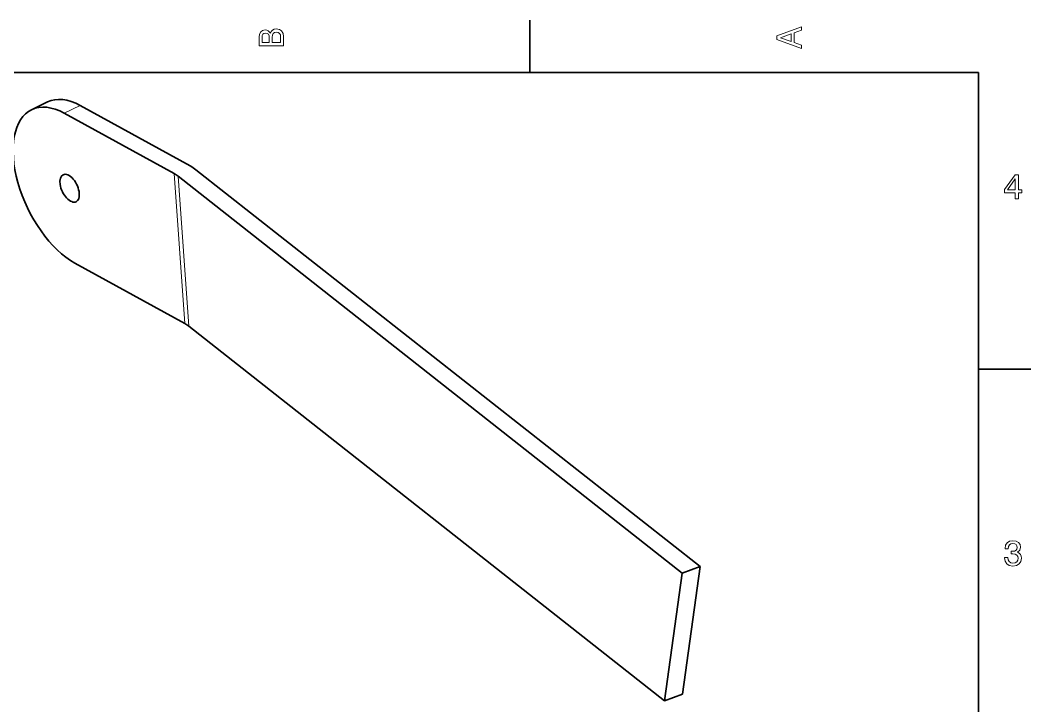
# Model space of a CAD drawing. Extents: x 0 to 297, y 0 to 210.
# Drawn here: x 149.7 to 294.5, y 109.3 to 207.5 of the extents above; entities that cross this region are included whole.
import ezdxf

# ---------------------------------------------------------------- set-up
doc = ezdxf.new("R2010")
doc.units = 0

msp = doc.modelspace()

# ---------------------------------------------------------------- linework, layer by layer
at = {"color": 7, "lineweight": 35, "ltscale": 0.1875}
for p, q in [((222.699997, 200), (222.699997, 207.5)), ((287, 157.5), (294.5, 157.5))]:
    msp.add_line(p, q, dxfattribs=at)
at = {"color": 7, "lineweight": 35}
for p, q in [((287, 200), (10, 200)), ((287, 10), (287, 200)), ((174.884872, 186.085602), (247.105637, 129.23732)), ((172.325195, 185.158646), (244.545959, 128.310364)), ((242.032944, 110.008743), (173.851517, 163.677475))]:
    msp.add_line(p, q, dxfattribs=at)
at = {"color": 7, "lineweight": 35, "ltscale": 0.063477}
msp.add_line((153.61377, 195.792938), (151.328674, 194.686066), dxfattribs=at)
at = {"color": 7, "lineweight": 13, "ltscale": 0.063476}
msp.add_line((158.299637, 195.283722), (156.014557, 194.176849), dxfattribs=at)
at = {"color": 7, "lineweight": 35, "ltscale": 0.449577}
for p, q in [((171.776016, 185.518494), (156.014557, 194.176849)), ((174.061096, 186.625366), (158.299637, 195.283722)), ((157.540863, 172.695679), (173.302338, 164.037338))]:
    msp.add_line(p, q, dxfattribs=at)
at = {"color": 7, "lineweight": 13}
for p, q in [((171.776016, 185.518494), (173.302338, 164.037338)), ((172.325195, 185.158646), (173.851517, 163.677475))]:
    msp.add_line(p, q, dxfattribs=at)
at = {"color": 7, "lineweight": 35, "ltscale": 0.068059}
for p, q in [((244.545959, 128.310364), (247.105637, 129.23732)), ((242.032944, 110.008743), (244.592621, 110.935692))]:
    msp.add_line(p, q, dxfattribs=at)
at = {"color": 7, "lineweight": 35, "ltscale": 0.461834}
for p, q in [((247.105637, 129.23732), (244.592621, 110.935692)), ((244.545959, 128.310364), (242.032944, 110.008743))]:
    msp.add_line(p, q, dxfattribs=at)
at = {"color": 7, "lineweight": 13}
for points in [[(185.542007, 205.630417), (185.249496, 205.983429), (185.052811, 206.074219), (184.81073, 206.104477), (184.432495, 206.03891), (184.160156, 205.842224), (183.993729, 205.524506), (183.933212, 205.080704), (183.933212, 203.835022), (187.433212, 203.835022), (187.433212, 205.151306), (187.36261, 205.620331), (187.155838, 205.968307), (186.828018, 206.185165), (186.384216, 206.260818), (186.08667, 206.215424), (185.839554, 206.094391), (185.65799, 205.897705)], [(185.385666, 204.984879), (185.385666, 204.298996), (184.351807, 204.298996), (184.351807, 205.025223), (184.382065, 205.297562), (184.472839, 205.489197), (184.629181, 205.605194), (184.86116, 205.645538), (185.093155, 205.600143), (185.254532, 205.479111), (185.355408, 205.272339)], [(187.014618, 205.095825), (187.014618, 204.298996), (185.809296, 204.298996), (185.809296, 205.050446), (185.844589, 205.368164), (185.9505, 205.595108), (186.132065, 205.731277), (186.394302, 205.776657), (186.671692, 205.731277), (186.863327, 205.605194), (186.979324, 205.393372)], [(261.633209, 203.466858), (261.633209, 203.930847), (260.604401, 204.298996), (260.604401, 205.695969), (261.633209, 206.064133), (261.633209, 206.538193), (258.128174, 205.257217), (258.128174, 204.742798)], [(260.17572, 204.460388), (258.632477, 205), (260.17572, 205.539627)], [(292.277374, 181.916794), (292.731262, 181.916794), (292.731262, 182.784225), (293.23056, 182.784225), (293.23056, 183.187683), (292.731262, 183.187683), (292.731262, 185.341141), (292.272339, 185.341141), (290.739197, 183.228027), (290.739197, 182.784225), (292.277374, 182.784225)], [(291.162842, 183.187683), (292.277374, 184.756134), (292.277374, 183.187683)], [(290.729126, 130.51622), (290.729126, 130.480911), (290.809814, 129.996765), (291.046844, 129.633652), (291.420044, 129.401657), (291.914276, 129.315933), (292.438782, 129.401657), (292.832153, 129.623566), (293.08429, 129.976593), (293.175079, 130.430481), (293.134735, 130.728027), (293.023773, 130.970108), (292.842224, 131.156708), (292.600159, 131.292877), (292.927948, 131.565216), (293.043945, 131.998932), (292.968292, 132.392303), (292.751434, 132.68985), (292.398407, 132.87645), (291.914276, 132.942017), (291.460388, 132.861313), (291.112396, 132.63942), (290.885468, 132.286392), (290.809814, 131.817368), (290.809814, 131.782074), (291.258636, 131.782074), (291.299011, 132.104828), (291.430115, 132.336823), (291.641937, 132.478027), (291.939484, 132.528473), (292.201721, 132.488113), (292.393372, 132.382217), (292.509369, 132.210739), (292.554749, 131.97876), (292.509369, 131.731628), (292.388336, 131.565216), (292.176514, 131.46434), (291.889069, 131.434082), (291.692383, 131.439133), (291.692383, 131.04071), (291.939484, 131.050797), (292.257202, 131.005417), (292.494232, 130.884369), (292.635468, 130.687683), (292.685883, 130.430481), (292.630402, 130.13797), (292.484161, 129.921112), (292.252167, 129.784943), (291.944519, 129.739563), (291.626801, 129.789993), (291.394806, 129.941284), (291.248566, 130.183365), (291.193085, 130.51622)]]:
    msp.add_lwpolyline(points, close=True, dxfattribs=at)
at = {"color": 7, "lineweight": 35}
for centre, major_axis, ratio, start_param, end_param in [((159.062805, 184.543137), (-5.449249, 11.249695), 0.532625, 5.6395446565, 6.2831483384), ((156.77771, 183.436264), (-5.449249, 11.249695), 0.532625, 6.2831483384, 8.7811373101), ((156.77771, 183.436264), (-5.449249, 11.249695), 0.532625, 5.6395446565, 6.2831483384), ((156.77771, 183.436264), (-0.937271, 1.934952), 0.532625, 0.0000409073, 3.1416335609), ((156.77771, 183.436264), (-0.937271, 1.934952), 0.532625, 4.0687483298, 6.2832262145), ((167.205841, 183.304749), (-5.984909, -0.425247), 0.507905, 3.6511104362, 3.8081900689), ((167.205841, 183.304749), (-8.977371, -0.637878), 0.507905, 3.6511104362, 3.8081900689), ((156.77771, 183.436264), (-0.937271, 1.934952), 0.532625, 3.1416335609, 4.0687483298), ((168.732147, 161.823578), (-5.984909, -0.425247), 0.507905, 3.6511104362, 3.8081900689)]:
    msp.add_ellipse(centre, major_axis=major_axis, ratio=ratio, start_param=start_param, end_param=end_param, dxfattribs=at)

doc.saveas('drawing.dxf')
